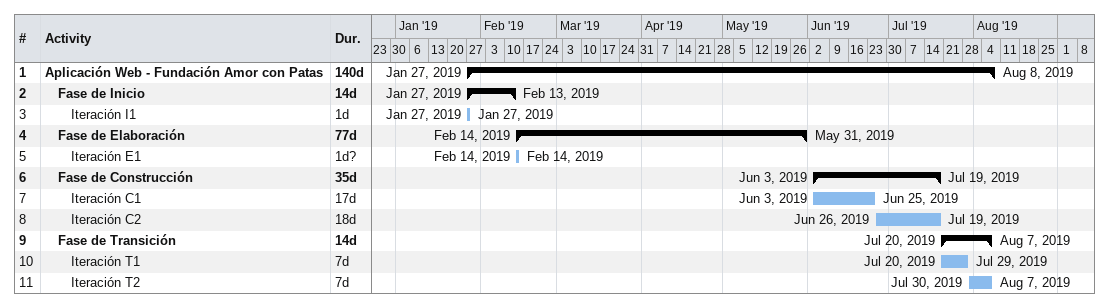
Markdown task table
| ID | Level | Task | Duration | Start | Finish |
|---|---|---|---|---|---|
| 1 | 1 | **Aplicación Web - Fundación Amor con Patas** | 140d | 2019-01-27 | 2019-08-08 |
| 2 | 2 | **Fase de Inicio** | 14d | 2019-01-27 | 2019-02-13 |
| 3 | 3 | Iteración I1 | 1d | 2019-01-27 | 2019-01-27 |
| 4 | 2 | **Fase de Elaboración** | 77d | 2019-02-14 | 2019-05-31 |
| 5 | 3 | Iteración E1 | 1d? | 2019-02-14 | 2019-02-14 |
| 6 | 2 | **Fase de Construcción** | 35d | 2019-06-03 | 2019-07-19 |
| 7 | 3 | Iteración C1 | 17d | 2019-06-03 | 2019-06-25 |
| 8 | 3 | Iteración C2 | 18d | 2019-06-26 | 2019-07-19 |
| 9 | 2 | **Fase de Transición** | 14d | 2019-07-20 | 2019-08-07 |
| 10 | 3 | Iteración T1 | 7d | 2019-07-20 | 2019-07-29 |
| 11 | 3 | Iteración T2 | 7d | 2019-07-30 | 2019-08-07 |
